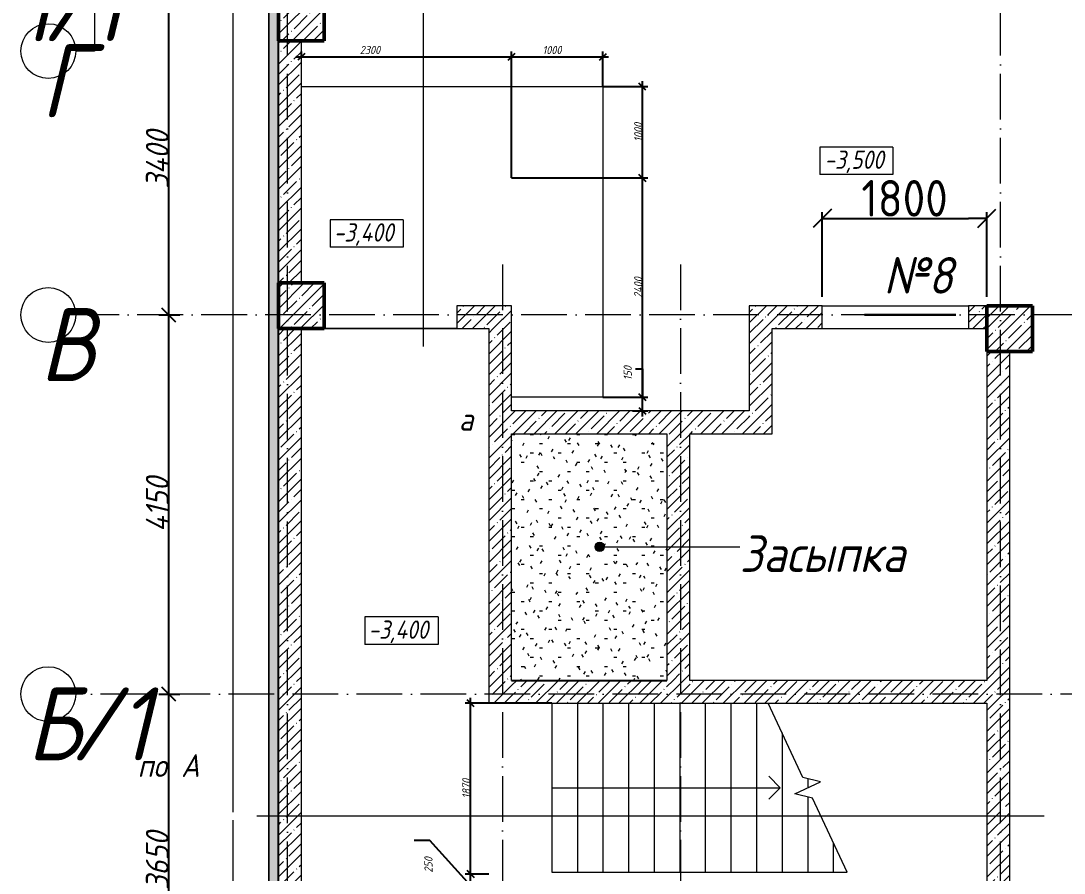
# Model space of a CAD drawing. Header units: millimetres. Extents: x -606178 to 312196, y -19338 to 632709.
# Drawn here: x -605336 to -593921, y 451665 to 460994 of the extents above; entities that cross this region are included whole.
import ezdxf

# ---------------------------------------------------------------- set-up
doc = ezdxf.new("R2010")
doc.units = ezdxf.units.MM
doc.linetypes.add('200_ШТРИХ_ш1п0_6_', pattern=[160, 100, -60])
doc.linetypes.add('50_200_ШТРИХ_1Т_ш5_п1_п1_', pattern=[700, 500, -100, 0, -100])
for name, color, linetype, lineweight in [('A-____-____-DIMS', 7, 'Continuous', 9), ('A-____-NOTE-TEXT', 7, 'Continuous', 9), ('A-DOOR-____-OTLN', 7, 'Continuous', 9), ('A-FLOR-____-MCUT', 7, 'Continuous', 25), ('A-FLOR-____-OTLN', 7, 'Continuous', 9), ('A-FLOR-____-PATT-1', 7, 'Continuous', 9), ('A-WALL-____-MCUT', 7, 'Continuous', 13), ('A-WALL-____-MCUT-1', 7, 'Continuous', 9), ('A-WALL-____-MCUT-3', 7, 'Continuous', 9), ('A-WALL-____-PATT-1', 7, 'Continuous', 9), ('G-____-____-DIMS', 7, 'Continuous', 9), ('G-____-____-TEXT', 7, 'Continuous', 9), ('S-COLS-____-MCUT', 7, 'Continuous', 50), ('S-COLS-____-OTLN', 7, 'Continuous', 9), ('S-GRID-____-IDEN', 7, 'Continuous', 9), ('S-GRID-____-OTLN', 7, 'Continuous', 9), ('S-GRID-____-OTLN-1', 7, '50_200_ШТРИХ_1Т_ш5_п1_п1_', 9), ('S-STRS-____-MBND', 7, 'Continuous', 9), ('S-STRS-____-OTLN-1', 7, 'Continuous', 9)]:
    doc.layers.add(name, color=color, linetype=linetype, lineweight=lineweight)
for name, color, linetype, lineweight, true_color in [('A-DETL-GENF-OTLN-4', 9, '200_ШТРИХ_ш1п0_6_', 9, 0x808080), ('A-DETL-GENF-OTLN-5', 7, 'Continuous', 5, 0xc0c0c0), ('A-DOOR-____-OTLN-1', 7, 'Continuous', 9, 0xffffff)]:
    doc.layers.add(name, color=color, linetype=linetype, lineweight=lineweight, true_color=true_color)
doc.styles.add('ISOCPEUR_I', font='isocpeui.ttf', dxfattribs={"width": 0.9, "height": 2.5})
doc.styles.add('ISOCPEUR_I_2', font='isocpeui.ttf', dxfattribs={"width": 0.85, "height": 2.3})
doc.styles.add('ISOCPEUR_I_7', font='isocpeui.ttf', dxfattribs={"width": 0.9, "height": 90})
doc.styles.add('ISOCPEUR_I_9', font='isocpeui.ttf', dxfattribs={"width": 0.9, "height": 250})
doc.styles.add('СПДС', font='isocpeur.ttf', dxfattribs={"width": 0.9})
doc.dimstyles.new('ISO-1_8_0_9К_СРЕДНИЙ_Кладочные', dxfattribs={"dimscale": 304.8, "dimtxt": 89.638306, "dimasz": 0.246063, "dimexe": 0.19685, "dimexo": 0, "dimgap": 0, "dimtad": 1, "dimdec": 3, "dimrnd": 0.001, "dimdsep": 46, "dimtxsty": 'ISOCPEUR_I_7', "dimblk1": 'OBLIQUE', "dimblk2": 'OBLIQUE', "dimsah": 1, "dimcen": 0.09, "dimdle": 0.19685, "dimazin": 0, "dimtfac": 1, "dimtdec": 4, "dimtix": 1, "dimtmove": 2, "dimatfit": 3, "dimfxl": 1, "dimtvp": 1, "dimtolj": 1, "dimtzin": 0, "dimarcsym": 2})
doc.dimstyles.new('ISO-1_8_0_9К_СРЕДНИЙ_Кладочные_1', dxfattribs={"dimscale": 304.8, "dimtxt": 89.638306, "dimasz": 0.246063, "dimexe": 0.19685, "dimexo": 0, "dimgap": 0, "dimtad": 1, "dimdec": 3, "dimrnd": 0.001, "dimdsep": 46, "dimtxsty": 'ISOCPEUR_I_7', "dimblk1": 'OBLIQUE', "dimblk2": 'OBLIQUE', "dimsah": 1, "dimcen": 0.09, "dimdle": 0.19685, "dimazin": 0, "dimtfac": 1, "dimtdec": 4, "dimtix": 1, "dimtmove": 0, "dimatfit": 3, "dimfxl": 1, "dimtvp": 1, "dimtolj": 1, "dimtzin": 0, "dimarcsym": 2})
doc.dimstyles.new('ISO-1_8_0_9К_СРЕДНИЙ_Кладочные_2', dxfattribs={"dimscale": 304.8, "dimtxt": 89.638306, "dimasz": 0.246063, "dimexe": 0.19685, "dimexo": 0, "dimgap": 0, "dimtad": 1, "dimdec": 3, "dimrnd": 0.001, "dimdsep": 46, "dimtxsty": 'ISOCPEUR_I_7', "dimblk1": 'OBLIQUE', "dimblk2": 'OBLIQUE', "dimsah": 1, "dimcen": 0.09, "dimdle": 0.19685, "dimazin": 0, "dimtfac": 1, "dimtdec": 4, "dimtix": 1, "dimtmove": 1, "dimatfit": 3, "dimfxl": 1, "dimtvp": 1, "dimtolj": 1, "dimtzin": 0, "dimarcsym": 2})
doc.dimstyles.new('ISO-2_5_0_9К_БОЛЬШОЙ_ОСИ', dxfattribs={"dimscale": 304.8, "dimtxt": 248.995294, "dimasz": 0.492126, "dimexe": 0.393701, "dimexo": 0, "dimgap": 0, "dimtad": 1, "dimdec": 0, "dimzin": 0, "dimdsep": 46, "dimtxsty": 'ISOCPEUR_I_9', "dimblk1": 'OBLIQUE', "dimblk2": 'OBLIQUE', "dimsah": 1, "dimcen": 0.09, "dimdle": 0.393701, "dimazin": 0, "dimtfac": 1, "dimtdec": 4, "dimtix": 1, "dimtmove": 0, "dimatfit": 3, "dimfxl": 1, "dimtvp": 1, "dimtolj": 1, "dimtzin": 0, "dimarcsym": 2})
doc.dimstyles.new('Размера А3', dxfattribs={"dimtxt": 200, "dimasz": 100, "dimexe": 70, "dimexo": 100, "dimgap": 20, "dimtad": 1, "dimdec": 0, "dimrnd": 10, "dimzin": 0, "dimdsep": 46, "dimtxsty": 'СПДС', "dimblk": 'ARROWHEAD_6', "dimcen": 1, "dimclrd": 256, "dimclre": 256, "dimclrt": 256, "dimazin": 0, "dimtfac": 1, "dimtdec": 0, "dimtmove": 2, "dimatfit": 3, "dimfxl": 1, "dimtolj": 1, "dimtzin": 0, "dimarcsym": 0})
pattern_1 = [(45, (-600067.05, 451794.26), (-114.0493, 114.0493), []), (45, (-599953, 451794.26), (-114.0493, 114.0493), [201.612, -40.322, 3.353, -36.97])]

# ---------------------------------------------------------------- blocks, each defined once
blk = doc.blocks.new('BSC_Колонна _Прямоугольная - 500х500-V91-АР1_Кладочный план подвала в осях 1-64_А-ГГ')
at = {"layer": 'S-COLS-____-OTLN'}
h = blk.add_hatch(dxfattribs=at)
h.set_pattern_fill('FP_103', color=256, style=0, pattern_type=2)
h.set_pattern_definition([(45, (-5550, -5831.04), (-114.0493, 114.0493), []), (45, (-5435.95, -5831.04), (-114.0493, 114.0493), [201.613, -40.323, 3.353, -36.97])])
h.paths.add_polyline_path([(-250, -250), (250, -250), (250, 250), (-250, 250)], flags=0)
at = {"layer": 'S-COLS-____-MCUT'}
for p, q in [((250, 250), (-250, 250)), ((-250, 250), (-250, -250)), ((250, -250), (250, 250)), ((-250, -250), (250, -250))]:
    blk.add_line(p, q, dxfattribs=at)
blk = doc.blocks.new('BSC_Колонна _Прямоугольная - 500х500-V148-АР1_Кладочный план подвала в осях 1-64_А-ГГ')
at = {"layer": 'S-COLS-____-OTLN'}
h = blk.add_hatch(dxfattribs=at)
h.set_pattern_fill('FP_164', color=256, style=0, pattern_type=2)
h.set_pattern_definition([(45, (2200, -9231.04), (-114.0493, 114.0493), []), (45, (2314.05, -9231.04), (-114.0493, 114.0493), [201.612, -40.322, 3.353, -36.97])])
h.paths.add_polyline_path([(-250, -250), (250, -250), (250, 250), (-250, 250)], flags=0)
at = {"layer": 'S-COLS-____-MCUT'}
for p, q in [((250, 250), (-250, 250)), ((-250, 250), (-250, -250)), ((250, -250), (250, 250)), ((-250, -250), (250, -250))]:
    blk.add_line(p, q, dxfattribs=at)
blk = doc.blocks.new('BSC_Колонна _Прямоугольная - 500х500-V149-АР1_Кладочный план подвала в осях 1-64_А-ГГ')
at = {"layer": 'S-COLS-____-OTLN'}
h = blk.add_hatch(dxfattribs=at)
h.set_pattern_fill('FP_165', color=256, style=0, pattern_type=2)
h.set_pattern_definition([(45, (2200, -6081.04), (-114.0493, 114.0493), []), (45, (2314.05, -6081.04), (-114.0493, 114.0493), [201.612, -40.322, 3.353, -36.97])])
h.paths.add_polyline_path([(-250, -250), (250, -250), (250, 250), (-250, 250)], flags=0)
at = {"layer": 'S-COLS-____-MCUT'}
for p, q in [((250, 250), (-250, 250)), ((-250, 250), (-250, -250)), ((250, -250), (250, 250)), ((-250, -250), (250, -250))]:
    blk.add_line(p, q, dxfattribs=at)
blk = doc.blocks.new('Проем_Дверь_Прямоугольный - 1600х2200h_проемы без заполнения-26839830-АР1_Кладочный план подвала в осях 1-64_А-ГГ')
at = {"layer": 'A-DOOR-____-OTLN-1'}
for p, q in [((800, 125), (-800, 125)), ((800, -125), (-800, -125))]:
    blk.add_line(p, q, dxfattribs=at)
blk = doc.blocks.new('DET_L_Имитация разреза_ISO2-5 - Вправо-27489999-АР1_Кладочный план подвала в осях 1-64_А-ГГ')
at = {"layer": 'A-DETL-GENF-OTLN-5'}
blk.add_line((143, 0), (4394, 0), dxfattribs=at)
blk = doc.blocks.new('DET_L_Имитация разреза_ISO2-5 - Низ-28996014-АР1_Кладочный план подвала в осях 1-64_А-ГГ')
at = {"layer": 'A-DETL-GENF-OTLN-5'}
blk.add_line((143, 0), (8757, 0), dxfattribs=at)
blk = doc.blocks.new('Ось сетки - Круг_Ø6_00__ISO-2_5_0_9K_-25732049-АР1_Кладочный план подвала в осях 1-64_А-ГГ')
at = {"layer": 'S-GRID-____-IDEN'}
blk.add_circle((0, 0), 3, dxfattribs=at)
blk = doc.blocks.new('_Oblique')
at = {"color": 0, "linetype": 'ByBlock', "lineweight": -2}
blk.add_line((-0.5, -0.5), (0.5, 0.5), dxfattribs=at)
blk = doc.blocks.new('*D3963')
at = {"layer": 'A-____-____-DIMS', "color": 0, "lineweight": -2, "transparency": 16777216}
for p, q in [((-603718, 449855), (-603718, 453745)), ((-603825, 453625), (-603598, 453625)), ((-603825, 449975), (-603598, 449975))]:
    blk.add_line(p, q, dxfattribs=at)
at = {"layer": 'Defpoints', "color": 0, "transparency": 16777216}
for p in [(-603825, 453625), (-603718, 453625), (-603825, 449975)]:
    blk.add_point(p, dxfattribs=at)
at = {"layer": 'A-____-____-DIMS', "color": 0, "lineweight": -2, "transparency": 16777216, "xscale": 150, "yscale": 150, "zscale": 150}
for p, rotation in [((-603718, 453625), 90), ((-603718, 449975), 270)]:
    blk.add_blockref('_Oblique', p, dxfattribs=dict(at, rotation=rotation))
at = {"layer": 'A-____-____-DIMS', "color": 0, "transparency": 16777216, "insert": (-603843, 451800), "char_height": 250, "width": 758.48, "attachment_point": 5, "rotation": 90, "style": 'ISOCPEUR_I_9'}
blk.add_mtext('\\A1;3650', dxfattribs=at)
blk = doc.blocks.new('*D3964')
at = {"layer": 'A-____-____-DIMS', "color": 0, "lineweight": -2, "transparency": 16777216}
for p, q in [((-603718, 453505), (-603718, 457895)), ((-603825, 457775), (-603598, 457775)), ((-603825, 453625), (-603598, 453625))]:
    blk.add_line(p, q, dxfattribs=at)
at = {"layer": 'Defpoints', "color": 0, "transparency": 16777216}
for p in [(-603825, 457775), (-603718, 457775), (-603825, 453625)]:
    blk.add_point(p, dxfattribs=at)
at = {"layer": 'A-____-____-DIMS', "color": 0, "lineweight": -2, "transparency": 16777216, "xscale": 150, "yscale": 150, "zscale": 150}
for p, rotation in [((-603718, 457775), 90), ((-603718, 453625), 270)]:
    blk.add_blockref('_Oblique', p, dxfattribs=dict(at, rotation=rotation))
at = {"layer": 'A-____-____-DIMS', "color": 0, "transparency": 16777216, "insert": (-603843, 455700), "char_height": 250, "width": 724, "attachment_point": 5, "rotation": 90, "style": 'ISOCPEUR_I_9'}
blk.add_mtext('\\A1;4150', dxfattribs=at)
blk = doc.blocks.new('*D3965')
at = {"layer": 'A-____-____-DIMS', "color": 0, "lineweight": -2, "transparency": 16777216}
for p, q in [((-603718, 457655), (-603718, 461295)), ((-603825, 461175), (-603598, 461175)), ((-603825, 457775), (-603598, 457775))]:
    blk.add_line(p, q, dxfattribs=at)
at = {"layer": 'Defpoints', "color": 0, "transparency": 16777216}
for p in [(-603825, 461175), (-603718, 461175), (-603825, 457775)]:
    blk.add_point(p, dxfattribs=at)
at = {"layer": 'A-____-____-DIMS', "color": 0, "lineweight": -2, "transparency": 16777216, "xscale": 150, "yscale": 150, "zscale": 150}
for p, rotation in [((-603718, 461175), 90), ((-603718, 457775), 270)]:
    blk.add_blockref('_Oblique', p, dxfattribs=dict(at, rotation=rotation))
at = {"layer": 'A-____-____-DIMS', "color": 0, "transparency": 16777216, "insert": (-603843, 459475), "char_height": 250, "width": 781.46, "attachment_point": 5, "rotation": 90, "style": 'ISOCPEUR_I_9'}
blk.add_mtext('\\A1;3400', dxfattribs=at)
blk = doc.blocks.new('Высотные отметки - 9_5х3_5_h_-17668430-АР1_Кладочный план подвала в осях 1-64_А-ГГ')
at = {"layer": 'G-____-____-DIMS'}
for p, q in [((-4, 3), (-4, 0)), ((4, 3), (-4, 3)), ((4, 3), (4, 0)), ((4, 0), (-4, 0))]:
    blk.add_line(p, q, dxfattribs=at)
blk = doc.blocks.new('*D3948')
at = {"layer": 'A-____-____-DIMS', "color": 0, "lineweight": -2, "transparency": 16777216}
for p, q in [((-602327, 460600), (-599907, 460600)), ((-602267, 460591), (-602267, 460660)), ((-599967, 459275), (-599967, 460660))]:
    blk.add_line(p, q, dxfattribs=at)
at = {"layer": 'Defpoints', "color": 0, "transparency": 16777216}
for p in [(-602267, 460591), (-599967, 460600), (-599967, 459275)]:
    blk.add_point(p, dxfattribs=at)
at = {"layer": 'A-____-____-DIMS', "color": 0, "lineweight": -2, "transparency": 16777216, "xscale": 75, "yscale": 75, "zscale": 75, "rotation": 180}
blk.add_blockref('_Oblique', (-602267, 460600), dxfattribs=at)
at = {"layer": 'A-____-____-DIMS', "color": 0, "lineweight": -2, "transparency": 16777216, "xscale": 75, "yscale": 75, "zscale": 75}
blk.add_blockref('_Oblique', (-599967, 460600), dxfattribs=at)
at = {"layer": 'A-____-____-DIMS', "color": 0, "transparency": 16777216, "insert": (-601628, 460720), "char_height": 90, "width": 546.1, "attachment_point": 1, "line_spacing_factor": 1.149209, "style": 'ISOCPEUR_I_7'}
blk.add_mtext('\\A1;2300', dxfattribs=at)
blk = doc.blocks.new('*D3949')
at = {"layer": 'A-____-____-DIMS', "color": 0, "lineweight": -2, "transparency": 16777216}
for p, q in [((-600027, 460600), (-598907, 460600)), ((-599967, 459275), (-599967, 460660)), ((-598967, 460275), (-598967, 460660))]:
    blk.add_line(p, q, dxfattribs=at)
at = {"layer": 'Defpoints', "color": 0, "transparency": 16777216}
for p in [(-598967, 460600), (-598967, 460275), (-599967, 459275)]:
    blk.add_point(p, dxfattribs=at)
at = {"layer": 'A-____-____-DIMS', "color": 0, "lineweight": -2, "transparency": 16777216, "xscale": 75, "yscale": 75, "zscale": 75, "rotation": 180}
blk.add_blockref('_Oblique', (-599967, 460600), dxfattribs=at)
at = {"layer": 'A-____-____-DIMS', "color": 0, "lineweight": -2, "transparency": 16777216, "xscale": 75, "yscale": 75, "zscale": 75}
blk.add_blockref('_Oblique', (-598967, 460600), dxfattribs=at)
at = {"layer": 'A-____-____-DIMS', "color": 0, "transparency": 16777216, "insert": (-599628, 460720), "char_height": 90, "width": 504.73, "attachment_point": 1, "line_spacing_factor": 1.149209, "style": 'ISOCPEUR_I_7'}
blk.add_mtext('\\A1;1000', dxfattribs=at)
blk = doc.blocks.new('*D3950')
at = {"layer": 'A-____-____-DIMS', "color": 0, "lineweight": -2, "transparency": 16777216}
for p, q in [((-598611, 457185), (-598536, 457185)), ((-598536, 457185), (-598536, 456875)), ((-598536, 456665), (-598536, 456935)), ((-598967, 456875), (-598476, 456875)), ((-598642, 456725), (-598476, 456725))]:
    blk.add_line(p, q, dxfattribs=at)
at = {"layer": 'Defpoints', "color": 0, "transparency": 16777216}
for p in [(-598967, 456875), (-598536, 456875), (-598642, 456725)]:
    blk.add_point(p, dxfattribs=at)
at = {"layer": 'A-____-____-DIMS', "color": 0, "lineweight": -2, "transparency": 16777216, "xscale": 75, "yscale": 75, "zscale": 75}
for p, rotation in [((-598536, 456875), 90), ((-598536, 456725), 270)]:
    blk.add_blockref('_Oblique', p, dxfattribs=dict(at, rotation=rotation))
at = {"layer": 'A-____-____-DIMS', "color": 0, "transparency": 16777216, "insert": (-598741, 457061), "char_height": 90, "width": 368.21, "attachment_point": 1, "rotation": 90, "line_spacing_factor": 1.149209, "style": 'ISOCPEUR_I_7'}
blk.add_mtext('\\A1;150', dxfattribs=at)
blk = doc.blocks.new('*D3951')
at = {"layer": 'A-____-____-DIMS', "color": 0, "lineweight": -2, "transparency": 16777216}
for p, q in [((-598536, 456815), (-598536, 459335)), ((-599967, 459275), (-598476, 459275)), ((-598967, 456875), (-598476, 456875))]:
    blk.add_line(p, q, dxfattribs=at)
at = {"layer": 'Defpoints', "color": 0, "transparency": 16777216}
for p in [(-599967, 459275), (-598536, 459275), (-598967, 456875)]:
    blk.add_point(p, dxfattribs=at)
at = {"layer": 'A-____-____-DIMS', "color": 0, "lineweight": -2, "transparency": 16777216, "xscale": 75, "yscale": 75, "zscale": 75}
for p, rotation in [((-598536, 459275), 90), ((-598536, 456875), 270)]:
    blk.add_blockref('_Oblique', p, dxfattribs=dict(at, rotation=rotation))
at = {"layer": 'A-____-____-DIMS', "color": 0, "transparency": 16777216, "insert": (-598581, 458075), "char_height": 90, "width": 562.65, "attachment_point": 5, "rotation": 90, "style": 'ISOCPEUR_I_7'}
blk.add_mtext('\\A1;2400', dxfattribs=at)
blk = doc.blocks.new('*D3952')
at = {"layer": 'A-____-____-DIMS', "color": 0, "lineweight": -2, "transparency": 16777216}
for p, q in [((-598967, 460275), (-598476, 460275)), ((-598536, 459215), (-598536, 460335)), ((-599967, 459275), (-598476, 459275))]:
    blk.add_line(p, q, dxfattribs=at)
at = {"layer": 'Defpoints', "color": 0, "transparency": 16777216}
for p in [(-598967, 460275), (-598536, 460275), (-599967, 459275)]:
    blk.add_point(p, dxfattribs=at)
at = {"layer": 'A-____-____-DIMS', "color": 0, "lineweight": -2, "transparency": 16777216, "xscale": 75, "yscale": 75, "zscale": 75}
for p, rotation in [((-598536, 460275), 90), ((-598536, 459275), 270)]:
    blk.add_blockref('_Oblique', p, dxfattribs=dict(at, rotation=rotation))
at = {"layer": 'A-____-____-DIMS', "color": 0, "transparency": 16777216, "insert": (-598581, 459775), "char_height": 90, "width": 504.73, "attachment_point": 5, "rotation": 90, "style": 'ISOCPEUR_I_7'}
blk.add_mtext('\\A1;1000', dxfattribs=at)
blk = doc.blocks.new('*D4120')
at = {"layer": 'A-____-____-DIMS', "color": 0, "lineweight": -2, "transparency": 16777216}
for p, q in [((-600861, 452021), (-601033, 452021)), ((-600415, 451530), (-600861, 452021)), ((-600415, 451345), (-600415, 451715)), ((-600217, 451655), (-600475, 451655)), ((-600217, 451405), (-600475, 451405))]:
    blk.add_line(p, q, dxfattribs=at)
at = {"layer": 'Defpoints', "color": 0, "transparency": 16777216}
for p in [(-600415, 451655), (-600217, 451655), (-600217, 451405)]:
    blk.add_point(p, dxfattribs=at)
at = {"layer": 'A-____-____-DIMS', "color": 0, "lineweight": -2, "transparency": 16777216, "xscale": 75, "yscale": 75, "zscale": 75}
for p, rotation in [((-600415, 451655), 90), ((-600415, 451405), 270)]:
    blk.add_blockref('_Oblique', p, dxfattribs=dict(at, rotation=rotation))
at = {"layer": 'A-____-____-DIMS', "color": 0, "transparency": 16777216, "insert": (-600921, 451671), "char_height": 90, "width": 409.58, "attachment_point": 1, "rotation": 90, "line_spacing_factor": 1.149209, "style": 'ISOCPEUR_I_7'}
blk.add_mtext('\\A1;250', dxfattribs=at)
blk = doc.blocks.new('*D4121')
at = {"layer": 'A-____-____-DIMS', "color": 0, "lineweight": -2, "transparency": 16777216}
for p, q in [((-599527, 453525), (-600475, 453525)), ((-600415, 451595), (-600415, 453585)), ((-600217, 451655), (-600475, 451655))]:
    blk.add_line(p, q, dxfattribs=at)
at = {"layer": 'Defpoints', "color": 0, "transparency": 16777216}
for p in [(-600415, 453525), (-599527, 453525), (-600217, 451655)]:
    blk.add_point(p, dxfattribs=at)
at = {"layer": 'A-____-____-DIMS', "color": 0, "lineweight": -2, "transparency": 16777216, "xscale": 75, "yscale": 75, "zscale": 75}
for p, rotation in [((-600415, 453525), 90), ((-600415, 451655), 270)]:
    blk.add_blockref('_Oblique', p, dxfattribs=dict(at, rotation=rotation))
at = {"layer": 'A-____-____-DIMS', "color": 0, "transparency": 16777216, "insert": (-600461, 452590), "char_height": 90, "width": 504.73, "attachment_point": 5, "rotation": 90, "style": 'ISOCPEUR_I_7'}
blk.add_mtext('\\A1;1870', dxfattribs=at)
blk = doc.blocks.new('ARROWHEAD_6')
at = {"color": 0, "linetype": 'Continuous'}
for p, q in [((0, 0), (-1, 0)), ((-0.5, -0.5), (0.5, 0.5))]:
    blk.add_line(p, q, dxfattribs=at)
blk = doc.blocks.new('*D4040')
at = {"lineweight": -2, "transparency": 16777216}
for p, q in [((-596567, 457975), (-596567, 458902)), ((-594767, 457975), (-594767, 458902)), ((-596367, 458832), (-594967, 458832))]:
    blk.add_line(p, q, dxfattribs=at)
at = {"layer": 'Defpoints', "color": 0, "transparency": 16777216}
for p in [(-594767, 458832), (-596567, 457875), (-594767, 457875)]:
    blk.add_point(p, dxfattribs=at)
at = {"lineweight": -2, "transparency": 16777216, "xscale": 200, "yscale": 200, "zscale": 200, "rotation": 180}
blk.add_blockref('ARROWHEAD_6', (-596567, 458832), dxfattribs=at)
at = {"lineweight": -2, "transparency": 16777216, "xscale": 200, "yscale": 200, "zscale": 200}
blk.add_blockref('ARROWHEAD_6', (-594767, 458832), dxfattribs=at)
at = {"lineweight": 25, "transparency": 16777216, "insert": (-595667, 459052), "char_height": 400, "attachment_point": 5, "style": 'СПДС'}
blk.add_mtext('\\A1;1800', dxfattribs=at)

msp = doc.modelspace()

# ---------------------------------------------------------------- hatches: boundary and pattern name
at = {"layer": 'A-FLOR-____-PATT-1'}
h = msp.add_hatch(dxfattribs=at)
h.set_pattern_fill('FP_166', color=256, style=0, pattern_type=2)
h.set_pattern_definition([(0, (-600067.05, 451794.26), (406.4, 101.6), [33.528, -271.272, 33.528, -271.272, -1625.6]), (0, (-600067.05, 451794.26), (406.4, 101.6), [-609.6, 33.528, -576.072, 33.528, -271.272, -711.2]), (0, (-600067.05, 451794.26), (406.4, 101.6), [-1524, 33.528, -169.672, 33.528, -474.472]), (120, (-599914.65, 451845.06), (-291.1882, 301.1527), [33.528, -271.272, 33.528, -271.272, -1625.6]), (120, (-599914.65, 451845.06), (-291.1882, 301.1527), [-609.6, 33.528, -576.072, 33.528, -271.272, -711.2]), (120, (-599914.65, 451845.06), (-291.1882, 301.1527), [-1524, 33.528, -169.672, 33.528, -474.472]), (240, (-599863.85, 452048.26), (-115.2118, -402.7527), [33.528, -271.272, 33.528, -271.272, -1625.6]), (240, (-599863.85, 452048.26), (-115.2118, -402.7527), [-609.6, 33.528, -576.072, 33.528, -271.272, -711.2]), (240, (-599863.85, 452048.26), (-115.2118, -402.7527), [-1524, 33.528, -169.672, 33.528, -474.472])])
h.paths.add_polyline_path([(-598267.047, 453775.6486), (-598267.047, 456475.3011), (-599967.047, 456475.3011), (-599967.047, 453775.6486)], flags=0)
at = {"layer": 'A-WALL-____-PATT-1'}
h = msp.add_hatch(dxfattribs=at)
h.set_pattern_fill('FP_91', color=256, style=0, pattern_type=2)
h.set_pattern_definition([(0, (-600067.05, 451794.26), (120.968, 69.841), [80.645, -161.29]), (120, (-600067.05, 451794.26), (-120.96808, 69.84086), [80.645, -161.29]), (60, (-600067.05, 451794.26), (-8e-05, 139.68186), [0, -161.29, 80.645, 0])])
h.paths.add_polyline_path([(-602519.047, 449773.3011), (-602519.047, 499527.3011), (-602619.047, 499527.3011), (-602619.047, 449773.3011)], flags=0)
h = msp.add_hatch(dxfattribs=at)
h.set_pattern_fill('FP_1', color=256, style=0, pattern_type=2)
h.set_pattern_definition(pattern_1)
h.paths.add_polyline_path([(-602267.047, 458125.3011), (-602267.047, 460775.3011), (-602517.047, 460775.3011), (-602517.047, 458125.3011)], flags=0)
h = msp.add_hatch(dxfattribs=at)
h.set_pattern_fill('FP_1', color=256, style=0, pattern_type=2)
h.set_pattern_definition(pattern_1)
h.paths.add_polyline_path([(-599967.047, 457625.3011), (-599967.047, 457875.3011), (-600567.047, 457875.3011), (-600567.047, 457625.3011), (-600082.4148, 457625.3011)], flags=0)
h = msp.add_hatch(dxfattribs=at)
h.set_pattern_fill('FP_1', color=256, style=0, pattern_type=2)
h.set_pattern_definition(pattern_1)
h.paths.add_polyline_path([(-597117.047, 456475.3011), (-597117.047, 457875.3011), (-597367.047, 457875.3011), (-597367.047, 456475.3011)], flags=0)
h = msp.add_hatch(dxfattribs=at)
h.set_pattern_fill('FP_1', color=256, style=0, pattern_type=2)
h.set_pattern_definition(pattern_1)
h.paths.add_polyline_path([(-594767.047, 457625.3011), (-594767.047, 457875.3011), (-594967.047, 457875.3011), (-594967.047, 457625.3011)], flags=0)
h.paths.add_polyline_path([(-597117.047, 457625.3011), (-596567.047, 457625.3011), (-596567.047, 457875.3011), (-597117.047, 457875.3011)], flags=0)
h = msp.add_hatch(dxfattribs=at)
h.set_pattern_fill('FP_1', color=256, style=0, pattern_type=2)
h.set_pattern_definition(pattern_1)
h.paths.add_polyline_path([(-602267.047, 449875.3011), (-602267.047, 457625.3011), (-602517.047, 457625.3011), (-602517.047, 449875.3011)], flags=0)
h = msp.add_hatch(dxfattribs=at)
h.set_pattern_fill('FP_1', color=256, style=0, pattern_type=2)
h.set_pattern_definition(pattern_1)
h.paths.add_polyline_path([(-600082.4148, 453525.3011), (-599967.047, 453525.3011), (-599967.047, 457625.3011), (-600217.047, 457625.3011), (-600217.047, 453525.3011)], flags=0)
h = msp.add_hatch(dxfattribs=at)
h.set_pattern_fill('FP_1', color=256, style=0, pattern_type=2)
h.set_pattern_definition(pattern_1)
h.paths.add_polyline_path([(-594517.047, 453525.3011), (-594517.047, 457375.3011), (-594767.047, 457375.3011), (-594767.047, 453525.3011)], flags=0)
h = msp.add_hatch(dxfattribs=at)
h.set_pattern_fill('FP_1', color=256, style=0, pattern_type=2)
h.set_pattern_definition(pattern_1)
h.paths.add_polyline_path([(-598017.047, 456475.3011), (-597367.047, 456475.3011), (-597367.047, 456725.3011), (-599967.047, 456725.3011), (-599967.047, 456475.3011), (-598267.047, 456475.3011)], flags=0)
h = msp.add_hatch(dxfattribs=at)
h.set_pattern_fill('FP_1', color=256, style=0, pattern_type=2)
h.set_pattern_definition(pattern_1)
h.paths.add_polyline_path([(-598017.047, 453775.3011), (-598017.047, 456475.3011), (-598267.047, 456475.3011), (-598267.047, 453775.3011)], flags=0)
h = msp.add_hatch(dxfattribs=at)
h.set_pattern_fill('FP_1', color=256, style=0, pattern_type=2)
h.set_pattern_definition(pattern_1)
h.paths.add_polyline_path([(-594767.047, 453525.3011), (-594767.047, 453775.3011), (-599967.047, 453775.3011), (-599967.047, 453525.3011), (-596547.4083, 453525.3011)], flags=0)
h = msp.add_hatch(dxfattribs=at)
h.set_pattern_fill('FP_1', color=256, style=0, pattern_type=2)
h.set_pattern_definition(pattern_1)
h.paths.add_polyline_path([(-594517.047, 450375.3011), (-594517.047, 453525.3011), (-594767.047, 453525.3011), (-594767.047, 450375.3011)], flags=0)
at = {"layer": 'G-____-____-TEXT'}
h = msp.add_hatch(color=256, dxfattribs=at)
edge = h.paths.add_edge_path(flags=0)
edge.add_arc((-599002.1262, 455237.1018), 50, 0, 360)

# ---------------------------------------------------------------- linework, layer by layer
at = {"color": 5, "lineweight": 30}
msp.add_lwpolyline([(-596105.4784, 457775.3011), (-595105.4784, 457775.3011)], dxfattribs=at)
at = {"layer": 'A-FLOR-____-MCUT'}
msp.add_line((-599967.047, 453775.6486), (-598267.047, 453775.6486), dxfattribs=at)
at = {"layer": 'A-FLOR-____-OTLN'}
for p, q in [((-603017.047, 461275.3011), (-603017.047, 452331.5619)), ((-602267.047, 460275.3011), (-598967.047, 460275.3011)), ((-598967.047, 460275.3011), (-598967.047, 456875.3011)), ((-600567.047, 457625.3011), (-602017.047, 457625.3011)), ((-602017.047, 457625.3011), (-600567.047, 457625.3011)), ((-598967.047, 456875.3011), (-599967.047, 456875.3011)), ((-603017.047, 452244.8253), (-603017.047, 449375.3011))]:
    msp.add_line(p, q, dxfattribs=at)
at = {"layer": 'A-WALL-____-MCUT'}
for p, q in [((-602627.047, 499635.3011), (-602627.047, 449765.3011)), ((-602619.047, 449773.3011), (-602619.047, 499627.3011))]:
    msp.add_line(p, q, dxfattribs=at)
at = {"layer": 'A-WALL-____-MCUT-1'}
for p, q in [((-602517.047, 460775.3011), (-602517.047, 458125.3011)), ((-602267.047, 458125.3011), (-602267.047, 460775.3011)), ((-599967.047, 457875.3011), (-600567.047, 457875.3011)), ((-600567.047, 457875.3011), (-600567.047, 457625.3011)), ((-599967.047, 456725.3011), (-599967.047, 457875.3011)), ((-596567.047, 457875.3011), (-597367.047, 457875.3011)), ((-597367.047, 457875.3011), (-597367.047, 456725.3011)), ((-596567.047, 457625.3011), (-596567.047, 457875.3011)), ((-594767.047, 457875.3011), (-594967.047, 457875.3011)), ((-594967.047, 457875.3011), (-594967.047, 457625.3011)), ((-602517.047, 457625.3011), (-602517.047, 449875.3011)), ((-602267.047, 450125.3011), (-602267.047, 457625.3011)), ((-600567.047, 457625.3011), (-600217.047, 457625.3011)), ((-600217.047, 457625.3011), (-600217.047, 453525.3011)), ((-597117.047, 457625.3011), (-596567.047, 457625.3011)), ((-597117.047, 456475.3011), (-597117.047, 457625.3011)), ((-594967.047, 457625.3011), (-594767.047, 457625.3011)), ((-594767.047, 457375.3011), (-594767.047, 453775.3011)), ((-594517.047, 450375.3011), (-594517.047, 457375.3011)), ((-597367.047, 456725.3011), (-599967.047, 456725.3011)), ((-599967.047, 453775.3011), (-599967.047, 456475.3011)), ((-599967.047, 456475.3011), (-598267.047, 456475.3011)), ((-598267.047, 456475.3011), (-598267.047, 453775.3011)), ((-598017.047, 453775.3011), (-598017.047, 456475.3011)), ((-598017.047, 456475.3011), (-597367.047, 456475.3011)), ((-597367.047, 456475.3011), (-597117.047, 456475.3011)), ((-598267.047, 453775.3011), (-599967.047, 453775.3011)), ((-594767.047, 453775.3011), (-598017.047, 453775.3011)), ((-600217.047, 453525.3011), (-594767.047, 453525.3011)), ((-594767.047, 453525.3011), (-594767.047, 450375.3011))]:
    msp.add_line(p, q, dxfattribs=at)
at = {"layer": 'A-WALL-____-MCUT-3'}
msp.add_line((-602519.047, 449873.3011), (-602519.047, 499527.3011), dxfattribs=at)
at = {"layer": 'G-____-____-TEXT'}
msp.add_line((-599002.1262, 455237.1018), (-597469.3065, 455237.1018), dxfattribs=at)
msp.add_circle((-599002.1262, 455237.1018), 50, dxfattribs=at)
at = {"layer": 'S-GRID-____-OTLN'}
for p, q in [((-604529.5766, 461175.3011), (-604529.5766, 460663.6943)), ((-604529.5766, 460663.6943), (-604735.8172, 460663.6943))]:
    msp.add_line(p, q, dxfattribs=at)
at = {"layer": 'S-GRID-____-OTLN-1'}
for p, q in [((-602417.047, 447311.6528), (-602417.047, 501675.2188)), ((-594617.047, 447311.6528), (-594617.047, 501675.2188)), ((-600067.047, 458329.2751), (-600067.047, 447311.6528)), ((-598117.047, 458329.2751), (-598117.047, 447311.6528)), ((-509748.2596, 457775.3011), (-604735.8172, 457775.3011)), ((-496148.4533, 453625.3011), (-604735.8172, 453625.3011))]:
    msp.add_line(p, q, dxfattribs=at)
at = {"layer": 'S-STRS-____-MBND'}
for p, q in [((-596779.8742, 452713.5896), (-597158.3815, 453525.3011)), ((-596585.4364, 452666.3352), (-596779.8742, 452713.5896)), ((-596868.6576, 452534.267), (-596585.4364, 452666.3352)), ((-596674.2197, 452487.0127), (-596868.6576, 452534.267)), ((-596295.7124, 451675.3011), (-596674.2197, 452487.0127))]:
    msp.add_line(p, q, dxfattribs=at)
at = {"layer": 'S-STRS-____-OTLN-1'}
for p, q in [((-599527.047, 453525.3011), (-599527.047, 451675.3011)), ((-599527.047, 453525.3011), (-599527.047, 451675.3011)), ((-599247.047, 453525.3011), (-599247.047, 451675.3011)), ((-599247.047, 453525.3011), (-599247.047, 451675.3011)), ((-598967.047, 453525.3011), (-598967.047, 451675.3011)), ((-598967.047, 453525.3011), (-598967.047, 451675.3011)), ((-598687.047, 453525.3011), (-598687.047, 451675.3011)), ((-598687.047, 453525.3011), (-598687.047, 451675.3011)), ((-598407.047, 453525.3011), (-598407.047, 451675.3011)), ((-598407.047, 453525.3011), (-598407.047, 451675.3011)), ((-598127.047, 453525.3011), (-598127.047, 451675.3011)), ((-598127.047, 453525.3011), (-598127.047, 451675.3011)), ((-597847.047, 453525.3011), (-597847.047, 451675.3011)), ((-597847.047, 453525.3011), (-597847.047, 451675.3011)), ((-597567.047, 453525.3011), (-597567.047, 451675.3011)), ((-597567.047, 453525.3011), (-597567.047, 451675.3011)), ((-597287.047, 453525.3011), (-597287.047, 451675.3011)), ((-597287.047, 453525.3011), (-597287.047, 451675.3011)), ((-597007.047, 453200.7631), (-597007.047, 451675.3011)), ((-597007.047, 453200.7631), (-597007.047, 451675.3011)), ((-597027.047, 452600.3011), (-597152.047, 452725.3011)), ((-599527.047, 452600.3011), (-599247.047, 452600.3011)), ((-599247.047, 452600.3011), (-598967.047, 452600.3011)), ((-598967.047, 452600.3011), (-598687.047, 452600.3011)), ((-598687.047, 452600.3011), (-598407.047, 452600.3011)), ((-598407.047, 452600.3011), (-598127.047, 452600.3011)), ((-598127.047, 452600.3011), (-597847.047, 452600.3011)), ((-597847.047, 452600.3011), (-597567.047, 452600.3011)), ((-597567.047, 452600.3011), (-597287.047, 452600.3011)), ((-597287.047, 452600.3011), (-597027.047, 452600.3011)), ((-597027.047, 452600.3011), (-597152.047, 452475.3011)), ((-596727.047, 452700.751), (-596727.047, 452600.3011)), ((-596727.047, 452700.751), (-596727.047, 452600.3011)), ((-596727.047, 452499.8513), (-596727.047, 451675.3011)), ((-596727.047, 452499.8513), (-596727.047, 451675.3011)), ((-596447.047, 451999.8392), (-596447.047, 451675.3011)), ((-596447.047, 451999.8392), (-596447.047, 451675.3011)), ((-599527.047, 451675.3011), (-599247.047, 451675.3011)), ((-599247.047, 451675.3011), (-598967.047, 451675.3011)), ((-598967.047, 451675.3011), (-598687.047, 451675.3011)), ((-598687.047, 451675.3011), (-598407.047, 451675.3011)), ((-598407.047, 451675.3011), (-598127.047, 451675.3011)), ((-598127.047, 451675.3011), (-597847.047, 451675.3011)), ((-597847.047, 451675.3011), (-597567.047, 451675.3011)), ((-597567.047, 451675.3011), (-597287.047, 451675.3011)), ((-597287.047, 451675.3011), (-597007.047, 451675.3011)), ((-597007.047, 451675.3011), (-596727.047, 451675.3011)), ((-596727.047, 451675.3011), (-596447.047, 451675.3011)), ((-596447.047, 451675.3011), (-596295.7124, 451675.3011))]:
    msp.add_line(p, q, dxfattribs=at)

# ---------------------------------------------------------------- block references
at = {"layer": 'A-DETL-GENF-OTLN-4'}
for name, p, rotation in [('DET_L_Имитация разреза_ISO2-5 - Вправо-27489999-АР1_Кладочный план подвала в осях 1-64_А-ГГ', (-600931.6196, 457288.4934), 89.99999999999994), ('DET_L_Имитация разреза_ISO2-5 - Низ-28996014-АР1_Кладочный план подвала в осях 1-64_А-ГГ', (-593998.0207, 452288.1936), 180)]:
    msp.add_blockref(name, p, dxfattribs=dict(at, rotation=rotation))
at = {"layer": 'A-DOOR-____-OTLN', "rotation": 180}
msp.add_blockref('Проем_Дверь_Прямоугольный - 1600х2200h_проемы без заполнения-26839830-АР1_Кладочный план подвала в осях 1-64_А-ГГ', (-595767.047, 457750.3011), dxfattribs=at)
at = {"layer": 'G-____-____-DIMS', "xscale": 99.99999999999993, "yscale": 99.99999999999993, "zscale": 99.99999999999993}
for p in [(-596193.7512, 459313.3369), (-601551.2159, 458517.326), (-601171.0602, 454169.4223)]:
    msp.add_blockref('Высотные отметки - 9_5х3_5_h_-17668430-АР1_Кладочный план подвала в осях 1-64_А-ГГ', p, dxfattribs=at)
at = {"layer": 'S-COLS-____-OTLN'}
for name, p in [('BSC_Колонна _Прямоугольная - 500х500-V148-АР1_Кладочный план подвала в осях 1-64_А-ГГ', (-602267.047, 461025.3011)), ('BSC_Колонна _Прямоугольная - 500х500-V149-АР1_Кладочный план подвала в осях 1-64_А-ГГ', (-602267.047, 457875.3011)), ('BSC_Колонна _Прямоугольная - 500х500-V91-АР1_Кладочный план подвала в осях 1-64_А-ГГ', (-594517.047, 457625.3011))]:
    msp.add_blockref(name, p, dxfattribs=at)
at = {"layer": 'S-GRID-____-IDEN', "xscale": 99.99999999999993, "yscale": 99.99999999999993, "zscale": 99.99999999999993, "rotation": 89.99999999999982}
for p in [(-605035.8172, 460663.6943), (-605035.8172, 457775.3011), (-605035.8172, 453625.3011)]:
    msp.add_blockref('Ось сетки - Круг_Ø6_00__ISO-2_5_0_9K_-25732049-АР1_Кладочный план подвала в осях 1-64_А-ГГ', p, dxfattribs=at)

# ---------------------------------------------------------------- texts
at = {"layer": 'A-____-NOTE-TEXT', "char_height": 250, "attachment_point": 1, "style": 'ISOCPEUR_I'}
for s, insert, width in [('\\fISOCPEUR|b0|i1|c204|p34|;\\W.9;а', (-600543.9981, 456757.7336), 223.670813), ('\\fISOCPEUR|b0|i1|c204|p34|;\\W.9;А', (-603582.4375, 452967.9913), 252.531563), ('по', (-604058.6875, 452967.9913), 404.0505)]:
    msp.add_mtext(s, dxfattribs=dict(at, insert=insert, width=width))
at = {"layer": 'G-____-____-DIMS', "char_height": 200, "attachment_point": 1, "line_spacing_factor": 1.149209, "style": 'ISOCPEUR_I_2'}
for s, insert, width in [('-3,500', (-596544.325, 459574.6281), 841.377075), ('-3,400', (-601911.7491, 458778.6172), 865.279833), ('-3,400', (-601531.5935, 454430.7135), 865.279833)]:
    msp.add_mtext(s, dxfattribs=dict(at, insert=insert, width=width))
at = {"layer": 'G-____-____-TEXT', "char_height": 400, "attachment_point": 1, "style": 'ISOCPEUR_I'}
for s, insert, width in [('№8', (-595895.5685, 458408.1781), 2763.416813), ('Засыпка', (-597469.3065, 455362.1018), 1464.683063)]:
    msp.add_mtext(s, dxfattribs=dict(at, insert=insert, width=width))
at = {"layer": 'S-GRID-____-IDEN', "char_height": 800, "attachment_point": 1, "style": 'ISOCPEUR_I'}
for s, insert, width in [('\\fISOCPEUR|b0|i1|c204|p34|;\\W.9;Г', (-605267.4467, 461571.9336), 202.02525), ('/1', (-605100.7592, 461571.9336), 346.329), ('\\fISOCPEUR|b0|i1|c204|p34|;\\W.9;Г', (-605119.6376, 460739.7701), 202.02525), ('\\fISOCPEUR|b0|i1|c204|p34|;\\W.9;В', (-605128.6376, 457851.377), 223.670812), ('\\fISOCPEUR|b0|i1|c204|p34|;\\W.9;Б', (-605271.2876, 453701.377), 223.670812), ('/1', (-604793.1245, 453698.5986), 346.329)]:
    msp.add_mtext(s, dxfattribs=dict(at, insert=insert, width=width))

# ---------------------------------------------------------------- dimensions: what is measured, and where the dimension line sits
at = {"lineweight": 25}
dim = msp.add_linear_dim(base=(-594767.047, 458831.9619), p1=(-596567.047, 457875.3011), p2=(-594767.047, 457875.3011), dimstyle='Размера А3', override={"dimtxt": 400, "dimasz": 200}, dxfattribs=at)
dim.commit()
dim.dimension.update_dxf_attribs({"geometry": '*D4040', "text_midpoint": (-595667.047, 459051.9619)})
at = {"layer": 'A-____-____-DIMS'}
for base, p1, p2, dimstyle, override, picture, middle in [((-603718.4425, 461175.3011), (-603824.5086, 457775.3011), (-603824.5086, 461175.3011), 'ISO-2_5_0_9К_БОЛЬШОЙ_ОСИ', {"dimtxt": 400, "dimpost": '<>', "dimfxl": 3400}, '*D3965', (-603843.4425, 459475.3011)), ((-598535.6423, 460275.3011), (-599967.047, 459275.3011), (-598967.047, 460275.3011), 'ISO-1_8_0_9К_СРЕДНИЙ_Кладочные', {"dimtxt": 400, "dimpost": '<>', "dimfxl": 1414.213562}, '*D3952', (-598580.6423, 459775.3011)), ((-598535.6423, 459275.3011), (-598967.047, 456875.3011), (-599967.047, 459275.3011), 'ISO-1_8_0_9К_СРЕДНИЙ_Кладочные', {"dimtxt": 400, "dimpost": '<>', "dimfxl": 2600}, '*D3951', (-598580.6423, 458075.3011)), ((-603718.4425, 457775.3011), (-603824.5086, 453625.3011), (-603824.5086, 457775.3011), 'ISO-2_5_0_9К_БОЛЬШОЙ_ОСИ', {"dimtxt": 400, "dimpost": '<>', "dimfxl": 4150}, '*D3964', (-603843.4425, 455700.3011)), ((-603718.4425, 453625.3011), (-603824.5086, 449975.3011), (-603824.5086, 453625.3011), 'ISO-2_5_0_9К_БОЛЬШОЙ_ОСИ', {"dimtxt": 400, "dimpost": '<>', "dimfxl": 3650}, '*D3963', (-603843.4425, 451800.3011)), ((-600415.2294, 453525.3011), (-600217.047, 451655.3011), (-599527.047, 453525.3011), 'ISO-1_8_0_9К_СРЕДНИЙ_Кладочные', {"dimtxt": 400, "dimpost": '<>', "dimfxl": 1993.238571}, '*D4121', (-600460.8089, 452590.3011))]:
    dim = msp.add_linear_dim(base=base, p1=p1, p2=p2, angle=90, dimstyle=dimstyle, override=override, dxfattribs=at)
    dim.commit()
    dim.dimension.update_dxf_attribs({"geometry": picture, "text_midpoint": middle})
for base, p1, p2, override, picture, middle in [((-599967.047, 460600.1945), (-602267.047, 460591.0985), (-599967.047, 459275.3011), {"dimtxt": 400, "dimpost": '<>', "dimfxl": 2649.777866}, '*D3948', (-601354.7049, 460600.1945)), ((-598967.047, 460600.1945), (-599967.047, 459275.3011), (-598967.047, 460275.3011), {"dimtxt": 400, "dimpost": '<>', "dimfxl": 1414.213562}, '*D3949', (-599375.4025, 460600.1945))]:
    dim = msp.add_linear_dim(base=base, p1=p1, p2=p2, dimstyle='ISO-1_8_0_9К_СРЕДНИЙ_Кладочные_1', override=override, dxfattribs=at)
    dim.commit()
    dim.dimension.update_dxf_attribs({"geometry": picture, "text_midpoint": middle, "dimtype": 160})
for base, p1, p2, override, picture, middle in [((-598535.6423, 456875.3011), (-598641.7083, 456725.3011), (-598967.047, 456875.3011), {"dimtxt": 400, "dimpost": '<>', "dimfxl": 358.253028}, '*D3950', (-598650.8043, 457184.6301)), ((-600415.2294, 451655.3011), (-600217.047, 451405.3011), (-600217.047, 451655.3011), {"dimtxt": 400, "dimpost": '<>', "dimfxl": 250}, '*D4120', (-600861.1615, 452020.7002))]:
    dim = msp.add_linear_dim(base=base, p1=p1, p2=p2, angle=90, dimstyle='ISO-1_8_0_9К_СРЕДНИЙ_Кладочные_2', override=override, dxfattribs=at)
    dim.commit()
    dim.dimension.update_dxf_attribs({"geometry": picture, "text_midpoint": middle, "dimtype": 160, "text_rotation": 90})

doc.saveas('drawing.dxf')
